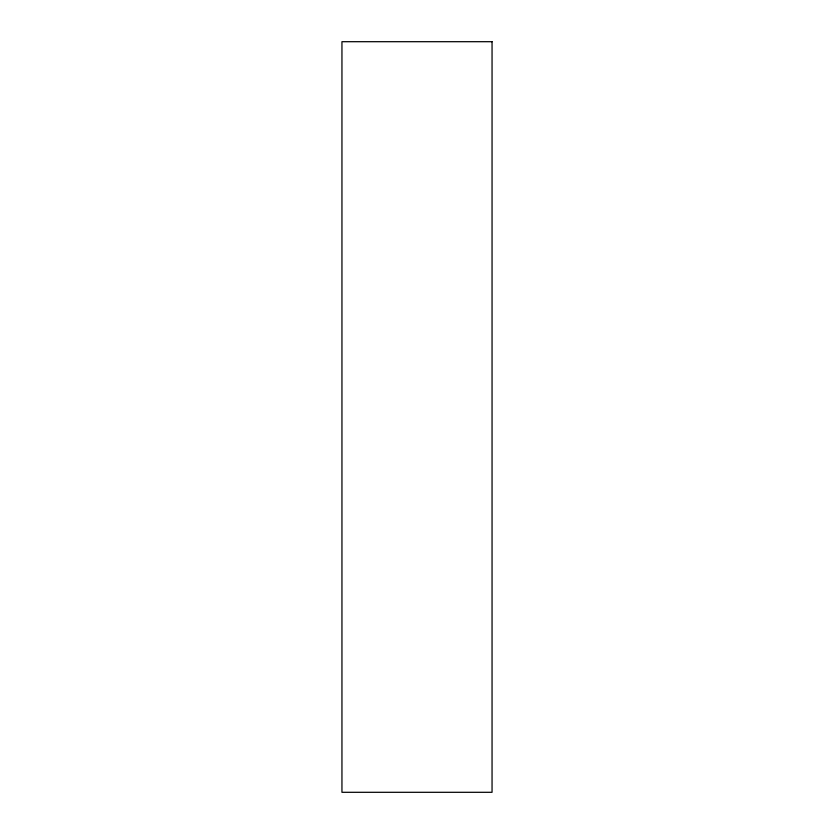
<?xml version="1.0" encoding="UTF-8"?>
<svg xmlns="http://www.w3.org/2000/svg" width="834" height="834" viewBox="0 0 834 834"><rect width="100%" height="100%" fill="white"/><g stroke="black" fill="none" stroke-linecap="round" stroke-linejoin="round"><path stroke-width="1.25" d="M492.05 41.7L341.95 41.7L341.95 792.3L492.05 792.3L492.05 41.7"/></g></svg>
